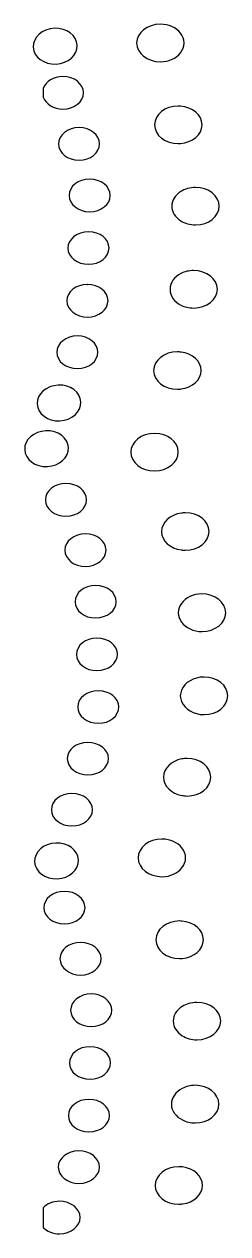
# Model space of a CAD drawing. Header units: centimetres. Extents: x -13.4 to 13.4, y -13.4 to 13.3.
# Drawn here: x 12.11 to 13.21, y 0.13 to 6.68 of the extents above; entities that cross this region are included whole.
import ezdxf

# ---------------------------------------------------------------- set-up
doc = ezdxf.new("R2010")
doc.units = ezdxf.units.CM
doc.header["$MEASUREMENT"] = 0
doc.layers.add('Layer 1', color=7, linetype='Continuous')

msp = doc.modelspace()

# ---------------------------------------------------------------- linework, layer by layer
at = {"layer": 'Layer 1', "color": 22, "lineweight": 25}
for points, knots in [([(12.84636, 6.68032), (12.89204, 6.6804), (12.93187, 6.66084), (12.95468, 6.63236), (12.95468, 6.63236), (12.96716, 6.61669), (12.97442, 6.59852), (12.97452, 6.57862), (12.97452, 6.57862), (12.97452, 6.55875), (12.96709, 6.54059), (12.95468, 6.52488), (12.95468, 6.52488), (12.93204, 6.49631), (12.89205, 6.47698), (12.84636, 6.47692), (12.84636, 6.47692), (12.77558, 6.47679), (12.71836, 6.52253), (12.7182, 6.57862), (12.7182, 6.57862), (12.7182, 6.63471), (12.77558, 6.68018), (12.84636, 6.68032)], [0, 0, 0, 0, 0.1428571, 0.1428571, 0.1428571, 0.1428571, 0.2857143, 0.2857143, 0.2857143, 0.2857143, 0.4285714, 0.4285714, 0.4285714, 0.4285714, 0.5714286, 0.5714286, 0.5714286, 0.5714286, 0.7142857, 0.7142857, 0.7142857, 0.7142857, 1, 1, 1, 1]), ([(12.2742, 6.658), (12.3396, 6.66097), (12.39498, 6.61965), (12.3974, 6.56622), (12.3974, 6.56622), (12.39983, 6.51279), (12.34869, 6.46749), (12.2833, 6.46452), (12.2833, 6.46452), (12.2179, 6.46155), (12.16253, 6.50205), (12.1601, 6.55547), (12.1601, 6.55547), (12.15767, 6.6089), (12.2088, 6.65503), (12.2742, 6.658)], [0, 0, 0, 0, 0.2, 0.2, 0.2, 0.2, 0.4, 0.4, 0.4, 0.4, 0.6, 0.6, 0.6, 0.6, 1, 1, 1, 1]), ([(12.31967, 6.39755), (12.38095, 6.39766), (12.4312, 6.35767), (12.43129, 6.30908), (12.43129, 6.30908), (12.43129, 6.26046), (12.38178, 6.22073), (12.3205, 6.22061), (12.3205, 6.22061), (12.2698, 6.2205), (12.22727, 6.2481), (12.21384, 6.2851), (12.21384, 6.2851), (12.21384, 6.2851), (12.21384, 6.33388), (12.21384, 6.33388), (12.21384, 6.33388), (12.22744, 6.37023), (12.26944, 6.39745), (12.31967, 6.39755)], [0, 0, 0, 0, 0.1666667, 0.1666667, 0.1666667, 0.1666667, 0.3333333, 0.3333333, 0.3333333, 0.3333333, 0.5, 0.5, 0.5, 0.5, 0.6666667, 0.6666667, 0.6666667, 0.6666667, 1, 1, 1, 1]), ([(12.94227, 6.23714), (12.94663, 6.23715), (12.95122, 6.23663), (12.9555, 6.23631), (12.9555, 6.23631), (13.02019, 6.23127), (13.07116, 6.18808), (13.07126, 6.13544), (13.07126, 6.13544), (13.07126, 6.0828), (13.02017, 6.03982), (12.9555, 6.03457), (12.9555, 6.03457), (12.95123, 6.03417), (12.94746, 6.03375), (12.9431, 6.03374), (12.9431, 6.03374), (12.87233, 6.03361), (12.81504, 6.07935), (12.81494, 6.13544), (12.81494, 6.13544), (12.81494, 6.19153), (12.87149, 6.237), (12.94227, 6.23714)], [0, 0, 0, 0, 0.1428571, 0.1428571, 0.1428571, 0.1428571, 0.2857143, 0.2857143, 0.2857143, 0.2857143, 0.4285714, 0.4285714, 0.4285714, 0.4285714, 0.5714286, 0.5714286, 0.5714286, 0.5714286, 0.7142857, 0.7142857, 0.7142857, 0.7142857, 1, 1, 1, 1]), ([(12.40731, 6.12056), (12.46859, 6.12067), (12.51796, 6.08151), (12.51811, 6.03292), (12.51811, 6.03292), (12.51811, 5.98426), (12.46865, 5.94457), (12.40731, 5.94445), (12.40731, 5.94445), (12.34603, 5.94434), (12.29659, 5.98344), (12.29652, 6.03209), (12.29652, 6.03209), (12.29652, 6.08068), (12.34606, 6.12044), (12.40731, 6.12056)], [0, 0, 0, 0, 0.2, 0.2, 0.2, 0.2, 0.4, 0.4, 0.4, 0.4, 0.6, 0.6, 0.6, 0.6, 1, 1, 1, 1]), ([(12.46437, 5.84192), (12.52565, 5.84203), (12.57592, 5.80204), (12.57599, 5.75345), (12.57599, 5.75345), (12.57599, 5.70486), (12.52645, 5.6651), (12.4652, 5.66498), (12.4652, 5.66498), (12.40392, 5.66487), (12.35366, 5.70486), (12.35358, 5.75345), (12.35358, 5.75345), (12.35358, 5.80204), (12.4031, 5.8418), (12.46437, 5.84192)], [0, 0, 0, 0, 0.2, 0.2, 0.2, 0.2, 0.4, 0.4, 0.4, 0.4, 0.6, 0.6, 0.6, 0.6, 1, 1, 1, 1]), ([(13.0357, 5.79645), (13.10644, 5.79658), (13.16376, 5.75167), (13.16386, 5.69558), (13.16386, 5.69558), (13.16386, 5.63949), (13.10727, 5.59398), (13.03653, 5.59388), (13.03653, 5.59388), (13.0062, 5.59383), (12.97836, 5.6023), (12.95633, 5.6162), (12.95633, 5.6162), (12.92701, 5.63476), (12.90761, 5.6627), (12.90755, 5.69475), (12.90755, 5.69475), (12.90755, 5.72679), (12.92718, 5.75545), (12.95633, 5.77413), (12.95633, 5.77413), (12.97821, 5.78812), (13.00539, 5.7964), (13.03571, 5.79645), (13.03571, 5.79645), (13.03571, 5.79645), (13.0357, 5.79645), (13.0357, 5.79645)], [0, 0, 0, 0, 0.125, 0.125, 0.125, 0.125, 0.25, 0.25, 0.25, 0.25, 0.375, 0.375, 0.375, 0.375, 0.5, 0.5, 0.5, 0.5, 0.625, 0.625, 0.625, 0.625, 0.75, 0.75, 0.75, 0.75, 1, 1, 1, 1]), ([(12.45858, 5.55667), (12.51986, 5.55678), (12.5693, 5.51762), (12.56937, 5.46903), (12.56937, 5.46903), (12.56937, 5.42037), (12.51983, 5.38068), (12.45858, 5.38056), (12.45858, 5.38056), (12.3973, 5.38045), (12.34705, 5.41955), (12.34696, 5.4682), (12.34696, 5.4682), (12.34696, 5.51679), (12.39724, 5.55655), (12.45858, 5.55667)], [0, 0, 0, 0, 0.2, 0.2, 0.2, 0.2, 0.4, 0.4, 0.4, 0.4, 0.6, 0.6, 0.6, 0.6, 1, 1, 1, 1]), ([(13.02578, 5.34665), (13.09652, 5.34678), (13.15384, 5.30187), (13.15394, 5.24578), (13.15394, 5.24578), (13.15394, 5.18969), (13.09735, 5.14422), (13.02661, 5.14408), (13.02661, 5.14408), (13.00105, 5.14403), (12.97713, 5.1496), (12.95716, 5.15979), (12.95716, 5.15979), (12.92174, 5.17778), (12.8985, 5.20909), (12.89846, 5.24495), (12.89846, 5.24495), (12.89846, 5.28081), (12.92176, 5.31281), (12.95716, 5.33094), (12.95716, 5.33094), (12.97714, 5.34118), (13.00033, 5.3466), (13.02578, 5.34665)], [0, 0, 0, 0, 0.1428571, 0.1428571, 0.1428571, 0.1428571, 0.2857143, 0.2857143, 0.2857143, 0.2857143, 0.4285714, 0.4285714, 0.4285714, 0.4285714, 0.5714286, 0.5714286, 0.5714286, 0.5714286, 0.7142857, 0.7142857, 0.7142857, 0.7142857, 1, 1, 1, 1]), ([(12.45197, 5.27141), (12.51325, 5.27152), (12.5635, 5.23236), (12.56359, 5.18377), (12.56359, 5.18377), (12.56359, 5.13521), (12.51407, 5.09542), (12.4528, 5.0953), (12.4528, 5.0953), (12.39152, 5.09519), (12.34133, 5.13435), (12.34118, 5.18294), (12.34118, 5.18294), (12.34118, 5.23153), (12.39064, 5.27129), (12.45198, 5.27141), (12.45198, 5.27141), (12.45198, 5.27141), (12.45197, 5.27141), (12.45197, 5.27141)], [0, 0, 0, 0, 0.1666667, 0.1666667, 0.1666667, 0.1666667, 0.3333333, 0.3333333, 0.3333333, 0.3333333, 0.5, 0.5, 0.5, 0.5, 0.6666667, 0.6666667, 0.6666667, 0.6666667, 1, 1, 1, 1]), ([(12.39822, 4.99277), (12.4595, 4.99288), (12.50892, 4.95289), (12.50901, 4.9043), (12.50901, 4.9043), (12.50901, 4.85571), (12.45949, 4.81677), (12.39822, 4.81666), (12.39822, 4.81666), (12.33694, 4.81655), (12.28667, 4.85571), (12.2866, 4.9043), (12.2866, 4.9043), (12.2866, 4.95289), (12.33694, 4.99265), (12.39822, 4.99277)], [0, 0, 0, 0, 0.2, 0.2, 0.2, 0.2, 0.4, 0.4, 0.4, 0.4, 0.6, 0.6, 0.6, 0.6, 1, 1, 1, 1]), ([(12.93814, 4.90678), (12.94499, 4.90679), (12.95142, 4.90594), (12.95798, 4.90513), (12.95798, 4.90513), (13.01919, 4.89768), (13.0662, 4.85661), (13.06629, 4.80591), (13.06629, 4.80591), (13.06629, 4.75528), (13.01909, 4.71361), (12.95798, 4.70586), (12.95798, 4.70586), (12.95143, 4.70499), (12.94494, 4.70422), (12.93814, 4.70421), (12.93814, 4.70421), (12.86736, 4.70408), (12.81008, 4.74899), (12.80998, 4.80508), (12.80998, 4.80508), (12.80998, 4.86124), (12.8673, 4.90664), (12.93814, 4.90678)], [0, 0, 0, 0, 0.1428571, 0.1428571, 0.1428571, 0.1428571, 0.2857143, 0.2857143, 0.2857143, 0.2857143, 0.4285714, 0.4285714, 0.4285714, 0.4285714, 0.5714286, 0.5714286, 0.5714286, 0.5714286, 0.7142857, 0.7142857, 0.7142857, 0.7142857, 1, 1, 1, 1]), ([(12.29487, 4.72654), (12.36027, 4.72951), (12.41483, 4.68901), (12.41724, 4.63559), (12.41724, 4.63559), (12.41967, 4.58216), (12.36852, 4.53603), (12.30314, 4.53306), (12.30314, 4.53306), (12.23774, 4.53009), (12.18319, 4.57141), (12.18077, 4.62484), (12.18077, 4.62484), (12.17834, 4.67827), (12.22949, 4.72357), (12.29487, 4.72654)], [0, 0, 0, 0, 0.2, 0.2, 0.2, 0.2, 0.4, 0.4, 0.4, 0.4, 0.6, 0.6, 0.6, 0.6, 1, 1, 1, 1]), ([(12.22789, 4.47932), (12.29329, 4.48229), (12.34783, 4.44179), (12.35026, 4.38837), (12.35026, 4.38837), (12.35269, 4.33494), (12.30156, 4.28881), (12.23616, 4.28584), (12.23616, 4.28584), (12.17076, 4.28287), (12.11622, 4.32419), (12.11379, 4.37762), (12.11379, 4.37762), (12.11136, 4.43105), (12.16249, 4.47635), (12.22789, 4.47932)], [0, 0, 0, 0, 0.2, 0.2, 0.2, 0.2, 0.4, 0.4, 0.4, 0.4, 0.6, 0.6, 0.6, 0.6, 1, 1, 1, 1]), ([(12.81494, 4.46526), (12.88568, 4.46539), (12.943, 4.42048), (12.9431, 4.36439), (12.9431, 4.36439), (12.9431, 4.3083), (12.88572, 4.26283), (12.81494, 4.26269), (12.81494, 4.26269), (12.74416, 4.26256), (12.68688, 4.30747), (12.68678, 4.36356), (12.68678, 4.36356), (12.68678, 4.41965), (12.74416, 4.46512), (12.81494, 4.46526)], [0, 0, 0, 0, 0.2, 0.2, 0.2, 0.2, 0.4, 0.4, 0.4, 0.4, 0.6, 0.6, 0.6, 0.6, 1, 1, 1, 1]), ([(12.33621, 4.19406), (12.39748, 4.19417), (12.44774, 4.15418), (12.44783, 4.10559), (12.44783, 4.10559), (12.44783, 4.057), (12.39747, 4.01724), (12.33621, 4.01712), (12.33621, 4.01712), (12.27493, 4.01701), (12.2255, 4.057), (12.22541, 4.10559), (12.22541, 4.10559), (12.22539, 4.15418), (12.27487, 4.19394), (12.33621, 4.19406)], [0, 0, 0, 0, 0.2, 0.2, 0.2, 0.2, 0.4, 0.4, 0.4, 0.4, 0.6, 0.6, 0.6, 0.6, 1, 1, 1, 1]), ([(12.98113, 4.03531), (13.05187, 4.03544), (13.10919, 3.99053), (13.10929, 3.93444), (13.10929, 3.93444), (13.10929, 3.87835), (13.05186, 3.83288), (12.98113, 3.83274), (12.98113, 3.83274), (12.97374, 3.83273), (12.96665, 3.83345), (12.95963, 3.83439), (12.95963, 3.83439), (12.89913, 3.84243), (12.85306, 3.88337), (12.85297, 3.93361), (12.85297, 3.93361), (12.85297, 3.98385), (12.89916, 4.02545), (12.95963, 4.03366), (12.95963, 4.03366), (12.96664, 4.03466), (12.97372, 4.0353), (12.98113, 4.03531)], [0, 0, 0, 0, 0.1428571, 0.1428571, 0.1428571, 0.1428571, 0.2857143, 0.2857143, 0.2857143, 0.2857143, 0.4285714, 0.4285714, 0.4285714, 0.4285714, 0.5714286, 0.5714286, 0.5714286, 0.5714286, 0.7142857, 0.7142857, 0.7142857, 0.7142857, 1, 1, 1, 1]), ([(12.44122, 3.92121), (12.5025, 3.92132), (12.55277, 3.88216), (12.55284, 3.83357), (12.55284, 3.83357), (12.55284, 3.78498), (12.5033, 3.74522), (12.44205, 3.7451), (12.44205, 3.7451), (12.38077, 3.74499), (12.33051, 3.78415), (12.33043, 3.83274), (12.33043, 3.83274), (12.33043, 3.88133), (12.37995, 3.92109), (12.44122, 3.92121)], [0, 0, 0, 0, 0.2, 0.2, 0.2, 0.2, 0.4, 0.4, 0.4, 0.4, 0.6, 0.6, 0.6, 0.6, 1, 1, 1, 1]), ([(12.49661, 3.64257), (12.55793, 3.64268), (12.60814, 3.60276), (12.60823, 3.5541), (12.60823, 3.5541), (12.60823, 3.50551), (12.55795, 3.46657), (12.49661, 3.46646), (12.49661, 3.46646), (12.43533, 3.46635), (12.38589, 3.50551), (12.38582, 3.5541), (12.38582, 3.5541), (12.38582, 3.60276), (12.43536, 3.64245), (12.49661, 3.64257)], [0, 0, 0, 0, 0.2, 0.2, 0.2, 0.2, 0.4, 0.4, 0.4, 0.4, 0.6, 0.6, 0.6, 0.6, 1, 1, 1, 1]), ([(13.07043, 3.59627), (13.14117, 3.5964), (13.19925, 3.55066), (13.19941, 3.49457), (13.19941, 3.49457), (13.19941, 3.43841), (13.14199, 3.39304), (13.07125, 3.39287), (13.07125, 3.39287), (13.0237, 3.39279), (12.98263, 3.41371), (12.96046, 3.44413), (12.96046, 3.44413), (12.94965, 3.45901), (12.94319, 3.47614), (12.9431, 3.49457), (12.9431, 3.49457), (12.9431, 3.51299), (12.94966, 3.53008), (12.96046, 3.54501), (12.96046, 3.54501), (12.98256, 3.57552), (13.02282, 3.59618), (13.07043, 3.59627)], [0, 0, 0, 0, 0.1428571, 0.1428571, 0.1428571, 0.1428571, 0.2857143, 0.2857143, 0.2857143, 0.2857143, 0.4285714, 0.4285714, 0.4285714, 0.4285714, 0.5714286, 0.5714286, 0.5714286, 0.5714286, 0.7142857, 0.7142857, 0.7142857, 0.7142857, 1, 1, 1, 1]), ([(12.50405, 3.35732), (12.56533, 3.35743), (12.61476, 3.31827), (12.61484, 3.26968), (12.61484, 3.26968), (12.61484, 3.22109), (12.56532, 3.18133), (12.50405, 3.18121), (12.50405, 3.18121), (12.44277, 3.1811), (12.39335, 3.22026), (12.39326, 3.26885), (12.39326, 3.26885), (12.39326, 3.31744), (12.44278, 3.3572), (12.50405, 3.35732)], [0, 0, 0, 0, 0.2, 0.2, 0.2, 0.2, 0.4, 0.4, 0.4, 0.4, 0.6, 0.6, 0.6, 0.6, 1, 1, 1, 1]), ([(13.082, 3.14648), (13.15274, 3.14661), (13.21006, 3.10087), (13.21016, 3.04478), (13.21016, 3.04478), (13.21016, 2.98859), (13.15357, 2.94322), (13.08283, 2.94308), (13.08283, 2.94308), (13.02599, 2.94297), (12.97802, 2.9728), (12.96129, 3.01336), (12.96129, 3.01336), (12.95716, 3.02332), (12.95387, 3.03373), (12.95385, 3.04478), (12.95385, 3.04478), (12.95383, 3.05577), (12.95719, 3.06622), (12.96129, 3.0762), (12.96129, 3.0762), (12.97794, 3.11693), (13.02518, 3.14637), (13.082, 3.14648)], [0, 0, 0, 0, 0.1428571, 0.1428571, 0.1428571, 0.1428571, 0.2857143, 0.2857143, 0.2857143, 0.2857143, 0.4285714, 0.4285714, 0.4285714, 0.4285714, 0.5714286, 0.5714286, 0.5714286, 0.5714286, 0.7142857, 0.7142857, 0.7142857, 0.7142857, 1, 1, 1, 1]), ([(12.51067, 3.07206), (12.57195, 3.07217), (12.62222, 3.03301), (12.62229, 2.98442), (12.62229, 2.98442), (12.62229, 2.93583), (12.57275, 2.89607), (12.5115, 2.89595), (12.5115, 2.89595), (12.45022, 2.89584), (12.39996, 2.93583), (12.39988, 2.98442), (12.39988, 2.98442), (12.39988, 3.03301), (12.44939, 3.07195), (12.51067, 3.07206)], [0, 0, 0, 0, 0.2, 0.2, 0.2, 0.2, 0.4, 0.4, 0.4, 0.4, 0.6, 0.6, 0.6, 0.6, 1, 1, 1, 1]), ([(12.45444, 2.7926), (12.51572, 2.79271), (12.56599, 2.75355), (12.56606, 2.70496), (12.56606, 2.70496), (12.56606, 2.65637), (12.51652, 2.61661), (12.45527, 2.61649), (12.45527, 2.61649), (12.39399, 2.61638), (12.34373, 2.65637), (12.34365, 2.70496), (12.34365, 2.70496), (12.34365, 2.75355), (12.39317, 2.79249), (12.45444, 2.7926)], [0, 0, 0, 0, 0.2, 0.2, 0.2, 0.2, 0.4, 0.4, 0.4, 0.4, 0.6, 0.6, 0.6, 0.6, 1, 1, 1, 1]), ([(12.99023, 2.70578), (13.06097, 2.70591), (13.11829, 2.66017), (13.11839, 2.60408), (13.11839, 2.60408), (13.11839, 2.54799), (13.06179, 2.50252), (12.99106, 2.50238), (12.99106, 2.50238), (12.98114, 2.50236), (12.97141, 2.50396), (12.96212, 2.50569), (12.96212, 2.50569), (12.90522, 2.51591), (12.86299, 2.55582), (12.8629, 2.60408), (12.8629, 2.60408), (12.8629, 2.65234), (12.90526, 2.69279), (12.96212, 2.7033), (12.96212, 2.7033), (12.97141, 2.705), (12.98031, 2.70576), (12.99023, 2.70578)], [0, 0, 0, 0, 0.1428571, 0.1428571, 0.1428571, 0.1428571, 0.2857143, 0.2857143, 0.2857143, 0.2857143, 0.4285714, 0.4285714, 0.4285714, 0.4285714, 0.5714286, 0.5714286, 0.5714286, 0.5714286, 0.7142857, 0.7142857, 0.7142857, 0.7142857, 1, 1, 1, 1]), ([(12.36845, 2.51644), (12.42973, 2.51655), (12.48, 2.47656), (12.48007, 2.42797), (12.48007, 2.42797), (12.48007, 2.37941), (12.42973, 2.34044), (12.36845, 2.34033), (12.36845, 2.34033), (12.30717, 2.34022), (12.25775, 2.37938), (12.25766, 2.42797), (12.25766, 2.42797), (12.25766, 2.47656), (12.30718, 2.51632), (12.36845, 2.51644)], [0, 0, 0, 0, 0.2, 0.2, 0.2, 0.2, 0.4, 0.4, 0.4, 0.4, 0.6, 0.6, 0.6, 0.6, 1, 1, 1, 1]), ([(12.28164, 2.24772), (12.34704, 2.25069), (12.40161, 2.21019), (12.40401, 2.15677), (12.40401, 2.15677), (12.40644, 2.10334), (12.35529, 2.05721), (12.28991, 2.05424), (12.28991, 2.05424), (12.22451, 2.05127), (12.16996, 2.09259), (12.16754, 2.14602), (12.16754, 2.14602), (12.16509, 2.19945), (12.21626, 2.24475), (12.28164, 2.24772)], [0, 0, 0, 0, 0.2, 0.2, 0.2, 0.2, 0.4, 0.4, 0.4, 0.4, 0.6, 0.6, 0.6, 0.6, 1, 1, 1, 1]), ([(12.85463, 2.26922), (12.90031, 2.2693), (12.9402, 2.25057), (12.96294, 2.22209), (12.96294, 2.22209), (12.97542, 2.20642), (12.98276, 2.18739), (12.98278, 2.16752), (12.98278, 2.16752), (12.98278, 2.14758), (12.97541, 2.12949), (12.96294, 2.11378), (12.96294, 2.11378), (12.9403, 2.08518), (12.90031, 2.06588), (12.85463, 2.06582), (12.85463, 2.06582), (12.78385, 2.06569), (12.72657, 2.11143), (12.72647, 2.16752), (12.72647, 2.16752), (12.72647, 2.22361), (12.78385, 2.26908), (12.85463, 2.26922)], [0, 0, 0, 0, 0.1428571, 0.1428571, 0.1428571, 0.1428571, 0.2857143, 0.2857143, 0.2857143, 0.2857143, 0.4285714, 0.4285714, 0.4285714, 0.4285714, 0.5714286, 0.5714286, 0.5714286, 0.5714286, 0.7142857, 0.7142857, 0.7142857, 0.7142857, 1, 1, 1, 1]), ([(12.32794, 1.98645), (12.38922, 1.98656), (12.43948, 1.94657), (12.43956, 1.89798), (12.43956, 1.89798), (12.43956, 1.84939), (12.38928, 1.81045), (12.32794, 1.81034), (12.32794, 1.81034), (12.26666, 1.81023), (12.21723, 1.84939), (12.21715, 1.89798), (12.21715, 1.89798), (12.21689, 1.94657), (12.26669, 1.98633), (12.32794, 1.98645)], [0, 0, 0, 0, 0.2, 0.2, 0.2, 0.2, 0.4, 0.4, 0.4, 0.4, 0.6, 0.6, 0.6, 0.6, 1, 1, 1, 1]), ([(12.95054, 1.82604), (12.9549, 1.82605), (12.95868, 1.8256), (12.96294, 1.82521), (12.96294, 1.82521), (13.02763, 1.82017), (13.07862, 1.77698), (13.0787, 1.72434), (13.0787, 1.72434), (13.0787, 1.6717), (13.02844, 1.62872), (12.96377, 1.62347), (12.96377, 1.62347), (12.9595, 1.62313), (12.9549, 1.62265), (12.95054, 1.62264), (12.95054, 1.62264), (12.87976, 1.62251), (12.82248, 1.66825), (12.82238, 1.72434), (12.82238, 1.72434), (12.82238, 1.78043), (12.87976, 1.8259), (12.95054, 1.82604)], [0, 0, 0, 0, 0.1428571, 0.1428571, 0.1428571, 0.1428571, 0.2857143, 0.2857143, 0.2857143, 0.2857143, 0.4285714, 0.4285714, 0.4285714, 0.4285714, 0.5714286, 0.5714286, 0.5714286, 0.5714286, 0.7142857, 0.7142857, 0.7142857, 0.7142857, 1, 1, 1, 1]), ([(12.41558, 1.70946), (12.47686, 1.70957), (12.5263, 1.67041), (12.52637, 1.62182), (12.52637, 1.62182), (12.52637, 1.57323), (12.47683, 1.53347), (12.41558, 1.53335), (12.41558, 1.53335), (12.3543, 1.53324), (12.30404, 1.57323), (12.30396, 1.62182), (12.30396, 1.62182), (12.30396, 1.67041), (12.35424, 1.70935), (12.41558, 1.70946)], [0, 0, 0, 0, 0.2, 0.2, 0.2, 0.2, 0.4, 0.4, 0.4, 0.4, 0.6, 0.6, 0.6, 0.6, 1, 1, 1, 1]), ([(12.47263, 1.43082), (12.53391, 1.43093), (12.58406, 1.39094), (12.58425, 1.34235), (12.58425, 1.34235), (12.58425, 1.29369), (12.53391, 1.25482), (12.47263, 1.25471), (12.47263, 1.25471), (12.41135, 1.2546), (12.36192, 1.2937), (12.36184, 1.34235), (12.36184, 1.34235), (12.36184, 1.39094), (12.41136, 1.4307), (12.47263, 1.43082)], [0, 0, 0, 0, 0.2, 0.2, 0.2, 0.2, 0.4, 0.4, 0.4, 0.4, 0.6, 0.6, 0.6, 0.6, 1, 1, 1, 1]), ([(13.04397, 1.38535), (13.11471, 1.38548), (13.17202, 1.34057), (13.17213, 1.28448), (13.17213, 1.28448), (13.17213, 1.22839), (13.1147, 1.18288), (13.04397, 1.18278), (13.04397, 1.18278), (13.01364, 1.18273), (12.98655, 1.1912), (12.96459, 1.2051), (12.96459, 1.2051), (12.93526, 1.22366), (12.91586, 1.2516), (12.91581, 1.28365), (12.91581, 1.28365), (12.91581, 1.31569), (12.93455, 1.34435), (12.96377, 1.36303), (12.96377, 1.36303), (12.98565, 1.37699), (13.01358, 1.3853), (13.04397, 1.38535)], [0, 0, 0, 0, 0.1428571, 0.1428571, 0.1428571, 0.1428571, 0.2857143, 0.2857143, 0.2857143, 0.2857143, 0.4285714, 0.4285714, 0.4285714, 0.4285714, 0.5714286, 0.5714286, 0.5714286, 0.5714286, 0.7142857, 0.7142857, 0.7142857, 0.7142857, 1, 1, 1, 1]), ([(12.46602, 1.14557), (12.5273, 1.14568), (12.57749, 1.10652), (12.57764, 1.05793), (12.57764, 1.05793), (12.57764, 1.00937), (12.52818, 0.96958), (12.46684, 0.96946), (12.46684, 0.96946), (12.40557, 0.96935), (12.35531, 1.00851), (12.35522, 1.0571), (12.35522, 1.0571), (12.35522, 1.10569), (12.40474, 1.14545), (12.46601, 1.14557), (12.46601, 1.14557), (12.46601, 1.14557), (12.46602, 1.14557), (12.46602, 1.14557)], [0, 0, 0, 0, 0.1666667, 0.1666667, 0.1666667, 0.1666667, 0.3333333, 0.3333333, 0.3333333, 0.3333333, 0.5, 0.5, 0.5, 0.5, 0.6666667, 0.6666667, 0.6666667, 0.6666667, 1, 1, 1, 1]), ([(13.03405, 0.93638), (13.10479, 0.93651), (13.1621, 0.89077), (13.16221, 0.83468), (13.16221, 0.83468), (13.16221, 0.77859), (13.10478, 0.73312), (13.03405, 0.73298), (13.03405, 0.73298), (13.00849, 0.73293), (12.98539, 0.7385), (12.96542, 0.74869), (12.96542, 0.74869), (12.93, 0.76668), (12.90595, 0.79799), (12.90589, 0.83385), (12.90589, 0.83385), (12.90589, 0.86971), (12.92917, 0.90171), (12.9646, 0.91984), (12.9646, 0.91984), (12.98458, 0.93008), (13.00853, 0.93633), (13.03405, 0.93638)], [0, 0, 0, 0, 0.1428571, 0.1428571, 0.1428571, 0.1428571, 0.2857143, 0.2857143, 0.2857143, 0.2857143, 0.4285714, 0.4285714, 0.4285714, 0.4285714, 0.5714286, 0.5714286, 0.5714286, 0.5714286, 0.7142857, 0.7142857, 0.7142857, 0.7142857, 1, 1, 1, 1]), ([(12.46023, 0.86031), (12.52151, 0.86042), (12.57177, 0.82126), (12.57185, 0.77267), (12.57185, 0.77267), (12.57185, 0.72411), (12.52157, 0.68432), (12.46023, 0.6842), (12.46023, 0.6842), (12.39896, 0.68409), (12.34951, 0.72408), (12.34944, 0.77267), (12.34944, 0.77267), (12.34944, 0.82126), (12.39898, 0.8602), (12.46023, 0.86031)], [0, 0, 0, 0, 0.2, 0.2, 0.2, 0.2, 0.4, 0.4, 0.4, 0.4, 0.6, 0.6, 0.6, 0.6, 1, 1, 1, 1]), ([(12.40566, 0.58167), (12.46694, 0.58178), (12.51719, 0.54179), (12.51728, 0.4932), (12.51728, 0.4932), (12.51728, 0.44461), (12.46776, 0.40567), (12.40649, 0.40556), (12.40649, 0.40556), (12.34521, 0.40545), (12.29502, 0.44461), (12.29487, 0.4932), (12.29487, 0.4932), (12.29487, 0.54179), (12.34433, 0.58155), (12.40567, 0.58167), (12.40567, 0.58167), (12.40567, 0.58167), (12.40566, 0.58167), (12.40566, 0.58167)], [0, 0, 0, 0, 0.1666667, 0.1666667, 0.1666667, 0.1666667, 0.3333333, 0.3333333, 0.3333333, 0.3333333, 0.5, 0.5, 0.5, 0.5, 0.6666667, 0.6666667, 0.6666667, 0.6666667, 1, 1, 1, 1]), ([(12.94558, 0.49568), (12.95243, 0.49569), (12.95887, 0.49566), (12.96542, 0.49485), (12.96542, 0.49485), (13.02663, 0.48733), (13.07358, 0.4455), (13.07374, 0.3948), (13.07374, 0.3948), (13.07374, 0.3441), (13.02749, 0.30257), (12.96625, 0.29475), (12.96625, 0.29475), (12.9597, 0.29395), (12.95326, 0.29311), (12.94641, 0.2931), (12.94641, 0.2931), (12.87563, 0.29297), (12.81835, 0.33788), (12.81825, 0.39397), (12.81825, 0.39397), (12.81825, 0.45006), (12.8748, 0.49553), (12.94558, 0.49567), (12.94558, 0.49567), (12.94558, 0.49567), (12.94558, 0.49568), (12.94558, 0.49568)], [0, 0, 0, 0, 0.125, 0.125, 0.125, 0.125, 0.25, 0.25, 0.25, 0.25, 0.375, 0.375, 0.375, 0.375, 0.5, 0.5, 0.5, 0.5, 0.625, 0.625, 0.625, 0.625, 0.75, 0.75, 0.75, 0.75, 1, 1, 1, 1]), ([(12.30148, 0.30882), (12.36276, 0.30893), (12.41302, 0.26977), (12.4131, 0.22118), (12.4131, 0.22118), (12.4131, 0.17252), (12.36358, 0.13283), (12.30231, 0.13271), (12.30231, 0.13271), (12.26633, 0.13263), (12.23429, 0.14647), (12.21384, 0.16744), (12.21384, 0.16744), (12.21384, 0.16744), (12.21384, 0.2741), (12.21384, 0.2741), (12.21384, 0.2741), (12.23405, 0.29512), (12.2657, 0.30876), (12.30148, 0.30883), (12.30148, 0.30883), (12.30148, 0.30883), (12.30148, 0.30882), (12.30148, 0.30882)], [0, 0, 0, 0, 0.1428571, 0.1428571, 0.1428571, 0.1428571, 0.2857143, 0.2857143, 0.2857143, 0.2857143, 0.4285714, 0.4285714, 0.4285714, 0.4285714, 0.5714286, 0.5714286, 0.5714286, 0.5714286, 0.7142857, 0.7142857, 0.7142857, 0.7142857, 1, 1, 1, 1])]:
    msp.add_open_spline(points, degree=3, knots=knots, dxfattribs=at)

doc.saveas('drawing.dxf')
